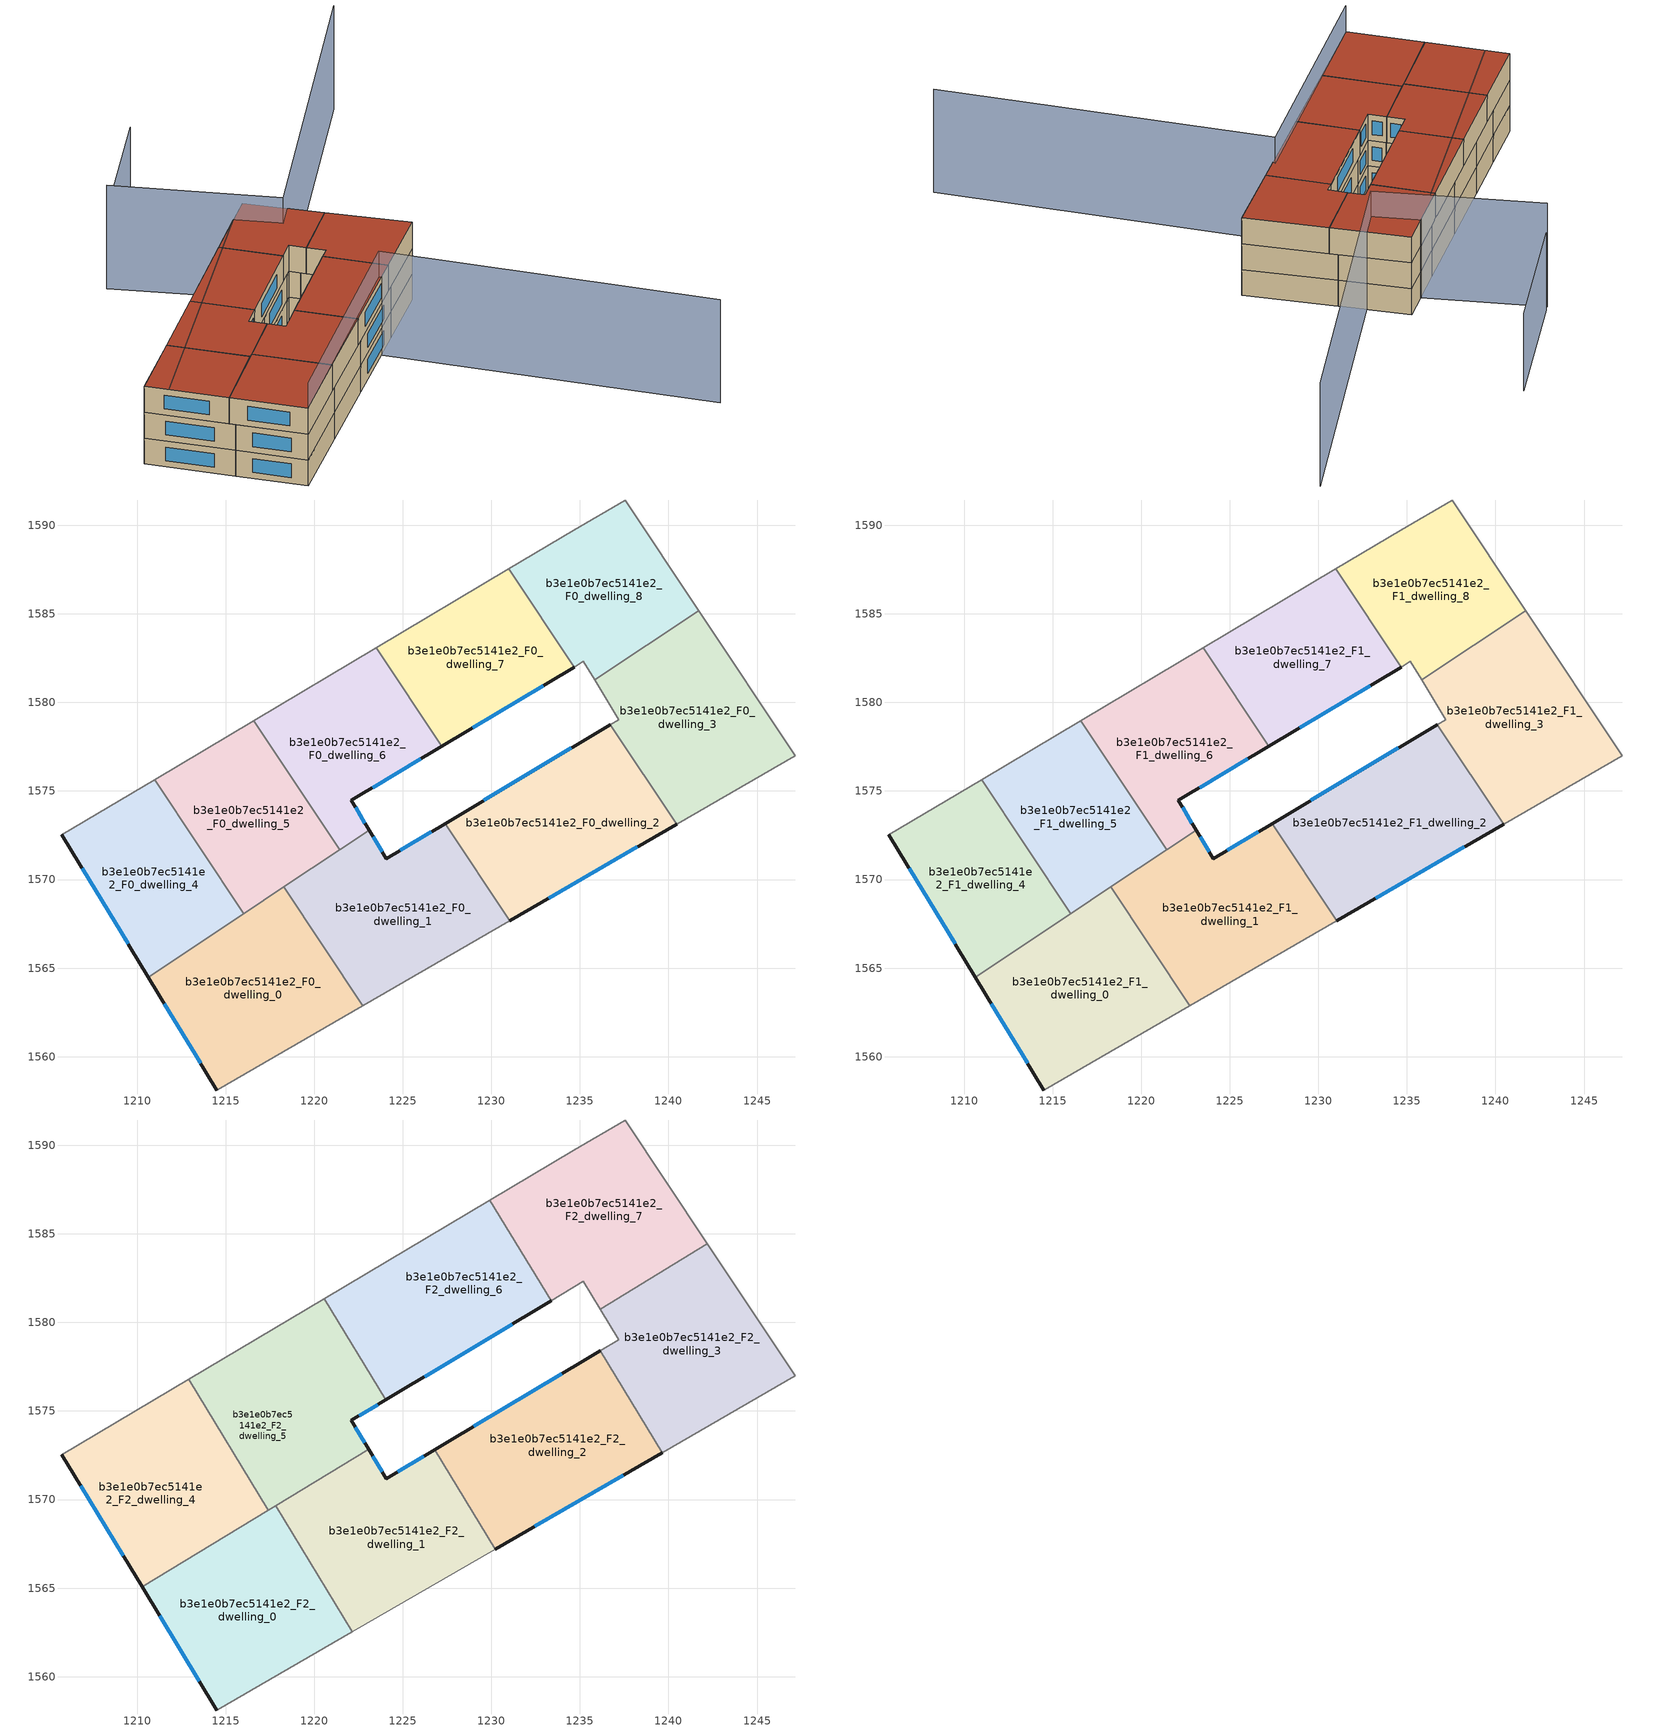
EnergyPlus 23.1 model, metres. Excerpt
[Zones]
b3e1e0b7ec5141e2_F0_dwelling_0
 floor ground (EU_floor_Construction): 1218.28,1569.58 1222.74,1562.88 1214.51,1558.12 1210.63,1564.5 z0
 wall outside (EU_wall_Construction): 1210.63,1564.5 1214.51,1558.12 z0:3
 wall to b3e1e0b7ec5141e2_F0_dwelling_1 (EU_wall_Construction): 1222.74,1562.88 1218.28,1569.58 z0:3
 wall adiabatic (EU_wall_Construction): 1214.51,1558.12 1222.74,1562.88 z0:3
 wall to b3e1e0b7ec5141e2_F0_dwelling_4 (EU_wall_Construction): 1216.02,1568.08 1210.63,1564.5 z0:3
 wall to b3e1e0b7ec5141e2_F0_dwelling_5 (EU_wall_Construction): 1218.27,1569.58 1216.02,1568.08 z0:3
 window (EU_Window_Construction): 1211.54,1563 1213.6,1559.62 z0.7:2.3
b3e1e0b7ec5141e2_F0_dwelling_1
 floor ground (EU_floor_Construction): 1227.39,1573.16 1231.04,1567.68 1222.74,1562.88 1218.28,1569.58 1223.1,1572.8 1224.08,1571.18 z0
 wall outside (EU_wall_Construction): 1227.39,1573.16 1224.08,1571.18 1223.1,1572.8 z0:3
 wall adiabatic (EU_wall_Construction): 1222.74,1562.88 1231.04,1567.68 z0:3
 wall to b3e1e0b7ec5141e2_F0_dwelling_2 (EU_wall_Construction): 1231.04,1567.68 1227.39,1573.16 z0:3
 wall to b3e1e0b7ec5141e2_F0_dwelling_5 (EU_wall_Construction): 1221.43,1571.68 1218.28,1569.58 z0:3
 wall to b3e1e0b7ec5141e2_F0_dwelling_6 (EU_wall_Construction): 1223.1,1572.8 1221.43,1571.69 z0:3
 window (EU_Window_Construction): 1223.85,1571.56 1223.33,1572.42 / 1226.61,1572.7 1224.86,1571.65 z0.7:2.3
b3e1e0b7ec5141e2_F0_dwelling_2
 floor ground (EU_floor_Construction): 1236.71,1578.74 1240.46,1573.12 1231.04,1567.68 1227.39,1573.16 z0
 wall outside (EU_wall_Construction): 1236.71,1578.74 1227.39,1573.16 / 1231.04,1567.68 1240.46,1573.12 z0:3
 wall to b3e1e0b7ec5141e2_F0_dwelling_3 (EU_wall_Construction): 1240.46,1573.12 1236.71,1578.74 z0:3
 window (EU_Window_Construction): 1234.52,1577.43 1229.58,1574.47 / 1233.25,1568.95 1238.24,1571.84 z0.7:2.3
b3e1e0b7ec5141e2_F0_dwelling_3
 floor ground (EU_floor_Construction): 1241.7,1585.18 1247.15,1576.99 1240.46,1573.12 1236.71,1578.74 1237.18,1579.03 1235.83,1581.27 z0
 wall adiabatic (EU_wall_Construction): 1240.46,1573.12 1247.15,1576.99 1241.7,1585.18 / 1235.83,1581.27 1237.18,1579.03 1236.71,1578.74 z0:3
 wall to b3e1e0b7ec5141e2_F0_dwelling_8 (EU_wall_Construction): 1241.7,1585.18 1235.83,1581.27 z0:3
b3e1e0b7ec5141e2_F0_dwelling_4
 floor ground (EU_floor_Construction): 1210.99,1575.64 1216.02,1568.08 1210.63,1564.5 1205.76,1572.53 z0
 wall outside (EU_wall_Construction): 1205.76,1572.53 1210.63,1564.5 z0:3
 wall adiabatic (EU_wall_Construction): 1210.99,1575.64 1205.76,1572.53 z0:3
 wall to b3e1e0b7ec5141e2_F0_dwelling_5 (EU_wall_Construction): 1216.02,1568.08 1210.99,1575.64 z0:3
 window (EU_Window_Construction): 1206.9,1570.64 1209.49,1566.38 z0.7:2.3
b3e1e0b7ec5141e2_F0_dwelling_5
 floor ground (EU_floor_Construction): 1216.58,1578.97 1221.43,1571.68 1216.02,1568.08 1210.99,1575.64 z0
 wall adiabatic (EU_wall_Construction): 1216.58,1578.97 1210.99,1575.64 z0:3
 wall to b3e1e0b7ec5141e2_F0_dwelling_6 (EU_wall_Construction): 1221.43,1571.68 1216.58,1578.97 z0:3
b3e1e0b7ec5141e2_F0_dwelling_6
 floor ground (EU_floor_Construction): 1223.51,1583.09 1227.21,1577.53 1222.1,1574.47 1223.1,1572.8 1221.43,1571.68 1216.58,1578.97 z0
 wall outside (EU_wall_Construction): 1223.1,1572.8 1222.1,1574.47 1227.21,1577.53 z0:3
 wall adiabatic (EU_wall_Construction): 1223.51,1583.09 1216.58,1578.97 z0:3
 wall to b3e1e0b7ec5141e2_F0_dwelling_7 (EU_wall_Construction): 1227.21,1577.53 1223.51,1583.09 z0:3
 window (EU_Window_Construction): 1222.87,1573.19 1222.33,1574.07 / 1223.3,1575.18 1226.01,1576.81 z0.7:2.3
b3e1e0b7ec5141e2_F0_dwelling_7
 floor ground (EU_floor_Construction): 1230.99,1587.54 1234.67,1582 1227.21,1577.53 1223.51,1583.09 z0
 wall outside (EU_wall_Construction): 1227.21,1577.53 1234.67,1582 z0:3
 wall adiabatic (EU_wall_Construction): 1230.99,1587.54 1223.51,1583.09 z0:3
 wall to b3e1e0b7ec5141e2_F0_dwelling_8 (EU_wall_Construction): 1234.67,1582 1230.99,1587.54 z0:3
 window (EU_Window_Construction): 1228.96,1578.58 1232.92,1580.95 z0.7:2.3
b3e1e0b7ec5141e2_F0_dwelling_8
 floor ground (EU_floor_Construction): 1237.55,1591.43 1241.7,1585.18 1235.83,1581.27 1235.2,1582.31 1234.67,1582 1230.99,1587.54 1234.64,1589.71 z0
 wall adiabatic (EU_wall_Construction): 1234.67,1582 1235.2,1582.31 1235.83,1581.27 / 1241.7,1585.18 1237.55,1591.43 1234.64,1589.71 1230.99,1587.54 z0:3
b3e1e0b7ec5141e2_F1_dwelling_0
 floor to b3e1e0b7ec5141e2_F0_dwelling_0 (EU_floor_Construction): 1218.28,1569.58 1222.74,1562.88 1214.51,1558.12 1210.63,1564.5 z3
 wall outside (EU_wall_Construction): 1210.63,1564.5 1214.51,1558.12 z3:6
 wall to b3e1e0b7ec5141e2_F1_dwelling_1 (EU_wall_Construction): 1222.74,1562.88 1218.28,1569.58 z3:6
 wall adiabatic (EU_wall_Construction): 1214.51,1558.12 1222.74,1562.88 z3:6
 wall to b3e1e0b7ec5141e2_F1_dwelling_4 (EU_wall_Construction): 1216.02,1568.08 1210.63,1564.5 z3:6
 wall to b3e1e0b7ec5141e2_F1_dwelling_5 (EU_wall_Construction): 1218.27,1569.58 1216.02,1568.08 z3:6
 window (EU_Window_Construction): 1211.54,1563 1213.6,1559.62 z3.7:5.3
b3e1e0b7ec5141e2_F1_dwelling_1
 floor to b3e1e0b7ec5141e2_F0_dwelling_1 (EU_floor_Construction): 1227.39,1573.16 1231.04,1567.68 1222.74,1562.88 1218.28,1569.58 1223.1,1572.8 1224.08,1571.18 z3
 wall outside (EU_wall_Construction): 1227.39,1573.16 1224.08,1571.18 1223.1,1572.8 z3:6
 wall adiabatic (EU_wall_Construction): 1222.74,1562.88 1231.04,1567.68 z3:6
 wall to b3e1e0b7ec5141e2_F1_dwelling_2 (EU_wall_Construction): 1231.04,1567.68 1227.39,1573.16 z3:6
 wall to b3e1e0b7ec5141e2_F1_dwelling_5 (EU_wall_Construction): 1221.43,1571.68 1218.28,1569.58 z3:6
 wall to b3e1e0b7ec5141e2_F1_dwelling_6 (EU_wall_Construction): 1223.1,1572.8 1221.43,1571.69 z3:6
 window (EU_Window_Construction): 1223.85,1571.56 1223.33,1572.42 / 1226.61,1572.7 1224.86,1571.65 z3.7:5.3
b3e1e0b7ec5141e2_F1_dwelling_2
 floor to b3e1e0b7ec5141e2_F0_dwelling_2 (EU_floor_Construction): 1236.71,1578.74 1240.46,1573.12 1231.04,1567.68 1227.39,1573.16 z3
 wall outside (EU_wall_Construction): 1236.71,1578.74 1227.39,1573.16 / 1231.04,1567.68 1240.46,1573.12 z3:6
 wall to b3e1e0b7ec5141e2_F1_dwelling_3 (EU_wall_Construction): 1240.46,1573.12 1236.71,1578.74 z3:6
 window (EU_Window_Construction): 1234.52,1577.43 1229.58,1574.47 / 1233.25,1568.95 1238.24,1571.84 z3.7:5.3
b3e1e0b7ec5141e2_F1_dwelling_3
 floor to b3e1e0b7ec5141e2_F0_dwelling_3 (EU_floor_Construction): 1241.7,1585.18 1247.15,1576.99 1240.46,1573.12 1236.71,1578.74 1237.18,1579.03 1235.83,1581.27 z3
 wall adiabatic (EU_wall_Construction): 1240.46,1573.12 1247.15,1576.99 1241.7,1585.18 / 1235.83,1581.27 1237.18,1579.03 1236.71,1578.74 z3:6
 wall to b3e1e0b7ec5141e2_F1_dwelling_8 (EU_wall_Construction): 1241.7,1585.18 1235.83,1581.27 z3:6
b3e1e0b7ec5141e2_F1_dwelling_4
 floor to b3e1e0b7ec5141e2_F0_dwelling_4 (EU_floor_Construction): 1210.99,1575.64 1216.02,1568.08 1210.63,1564.5 1205.76,1572.53 z3
 wall outside (EU_wall_Construction): 1205.76,1572.53 1210.63,1564.5 z3:6
 wall adiabatic (EU_wall_Construction): 1210.99,1575.64 1205.76,1572.53 z3:6
 wall to b3e1e0b7ec5141e2_F1_dwelling_5 (EU_wall_Construction): 1216.02,1568.08 1210.99,1575.64 z3:6
 window (EU_Window_Construction): 1206.9,1570.64 1209.49,1566.38 z3.7:5.3
b3e1e0b7ec5141e2_F1_dwelling_5
 floor to b3e1e0b7ec5141e2_F0_dwelling_5 (EU_floor_Construction): 1216.58,1578.97 1221.43,1571.68 1216.02,1568.08 1210.99,1575.64 z3
 wall adiabatic (EU_wall_Construction): 1216.58,1578.97 1210.99,1575.64 z3:6
 wall to b3e1e0b7ec5141e2_F1_dwelling_6 (EU_wall_Construction): 1221.43,1571.68 1216.58,1578.97 z3:6
b3e1e0b7ec5141e2_F1_dwelling_6
 floor to b3e1e0b7ec5141e2_F0_dwelling_6 (EU_floor_Construction): 1223.51,1583.09 1227.21,1577.53 1222.1,1574.47 1223.1,1572.8 1221.43,1571.68 1216.58,1578.97 z3
 wall outside (EU_wall_Construction): 1223.1,1572.8 1222.1,1574.47 1227.21,1577.53 z3:6
 wall adiabatic (EU_wall_Construction): 1223.51,1583.09 1216.58,1578.97 z3:6
 wall to b3e1e0b7ec5141e2_F1_dwelling_7 (EU_wall_Construction): 1227.21,1577.53 1223.51,1583.09 z3:6
 window (EU_Window_Construction): 1222.87,1573.19 1222.33,1574.07 / 1223.3,1575.18 1226.01,1576.81 z3.7:5.3
b3e1e0b7ec5141e2_F1_dwelling_7
 floor to b3e1e0b7ec5141e2_F0_dwelling_7 (EU_floor_Construction): 1230.99,1587.54 1234.67,1582 1227.21,1577.53 1223.51,1583.09 z3
 wall outside (EU_wall_Construction): 1227.21,1577.53 1234.67,1582 z3:6
 wall adiabatic (EU_wall_Construction): 1230.99,1587.54 1223.51,1583.09 z3:6
 wall to b3e1e0b7ec5141e2_F1_dwelling_8 (EU_wall_Construction): 1234.67,1582 1230.99,1587.54 z3:6
 window (EU_Window_Construction): 1228.96,1578.58 1232.92,1580.95 z3.7:5.3
b3e1e0b7ec5141e2_F1_dwelling_8
 floor to b3e1e0b7ec5141e2_F0_dwelling_8 (EU_floor_Construction): 1237.55,1591.43 1241.7,1585.18 1235.83,1581.27 1235.2,1582.31 1234.67,1582 1230.99,1587.54 1234.64,1589.71 z3
 wall adiabatic (EU_wall_Construction): 1234.67,1582 1235.2,1582.31 1235.83,1581.27 / 1241.7,1585.18 1237.55,1591.43 1234.64,1589.71 1230.99,1587.54 z3:6
b3e1e0b7ec5141e2_F2_dwelling_0
 floor to b3e1e0b7ec5141e2_F1_dwelling_0 (EU_floor_Construction): 1217.97,1569.38 1222.13,1562.53 1214.51,1558.12 1210.63,1564.5 z6
 floor to b3e1e0b7ec5141e2_F1_dwelling_4 (EU_floor_Construction): 1215.8,1568.41 1216.02,1568.08 1210.63,1564.5 1210.29,1565.07 z6
 floor to b3e1e0b7ec5141e2_F1_dwelling_5 (EU_floor_Construction): 1217.82,1569.64 1217.97,1569.38 1216.02,1568.08 1215.8,1568.41 z6
 wall outside (EU_wall_Construction): 1210.29,1565.07 1214.51,1558.12 z6:9
 wall to b3e1e0b7ec5141e2_F2_dwelling_1 (EU_wall_Construction): 1222.13,1562.53 1217.82,1569.64 z6:9
 wall adiabatic (EU_wall_Construction): 1214.51,1558.12 1222.13,1562.53 z6:9
 wall to b3e1e0b7ec5141e2_F2_dwelling_4 (EU_wall_Construction): 1217.41,1569.39 1210.29,1565.07 z6:9
 wall to b3e1e0b7ec5141e2_F2_dwelling_5 (EU_wall_Construction): 1217.82,1569.64 1217.41,1569.39 z6:9
 window (EU_Window_Construction): 1211.28,1563.44 1213.52,1559.75 z6.7:8.3
 roof outside (EU_roof_Construction): 1222.13,1562.53 1217.82,1569.64 1210.29,1565.07 1214.51,1558.12 z9
b3e1e0b7ec5141e2_F2_dwelling_1
 floor to b3e1e0b7ec5141e2_F1_dwelling_1 (EU_floor_Construction): 1226.82,1572.82 1230.22,1567.2 1222.74,1562.88 1218.28,1569.58 1223.1,1572.8 1224.08,1571.18 z6
 floor to b3e1e0b7ec5141e2_F1_dwelling_0 (EU_floor_Construction): 1218.28,1569.58 1222.74,1562.88 1222.13,1562.53 1217.97,1569.38 z6
 floor to b3e1e0b7ec5141e2_F1_dwelling_5 (EU_floor_Construction): 1221.36,1571.79 1221.43,1571.68 1217.97,1569.38 1217.82,1569.64 z6
 floor to b3e1e0b7ec5141e2_F1_dwelling_6 (EU_floor_Construction): 1223.08,1572.83 1223.1,1572.8 1221.43,1571.68 1221.36,1571.79 z6
 wall outside (EU_wall_Construction): 1226.82,1572.82 1224.08,1571.18 1223.08,1572.83 z6:9
 wall to b3e1e0b7ec5141e2_F2_dwelling_2 (EU_wall_Construction): 1230.22,1567.2 1226.82,1572.82 z6:9
 wall adiabatic (EU_wall_Construction): 1222.13,1562.53 1230.22,1567.2 z6:9
 wall to b3e1e0b7ec5141e2_F2_dwelling_5 (EU_wall_Construction): 1223.08,1572.83 1217.82,1569.64 z6:9
 window (EU_Window_Construction): 1223.85,1571.57 1223.32,1572.44 / 1226.17,1572.43 1224.72,1571.57 z6.7:8.3
 roof outside (EU_roof_Construction): 1230.22,1567.2 1226.82,1572.82 1224.08,1571.18 1223.08,1572.83 1217.82,1569.64 1222.13,1562.53 z9
b3e1e0b7ec5141e2_F2_dwelling_2
 floor to b3e1e0b7ec5141e2_F1_dwelling_2 (EU_floor_Construction): 1236.16,1578.41 1239.65,1572.66 1231.04,1567.68 1227.39,1573.16 z6
 floor to b3e1e0b7ec5141e2_F1_dwelling_1 (EU_floor_Construction): 1227.39,1573.16 1231.04,1567.68 1230.22,1567.2 1226.82,1572.82 z6
 wall outside (EU_wall_Construction): 1236.16,1578.41 1226.82,1572.82 / 1230.22,1567.2 1239.65,1572.66 z6:9
 wall to b3e1e0b7ec5141e2_F2_dwelling_3 (EU_wall_Construction): 1239.65,1572.66 1236.16,1578.41 z6:9
 window (EU_Window_Construction): 1233.97,1577.1 1229.01,1574.13 / 1232.44,1568.48 1237.44,1571.38 z6.7:8.3
 roof outside (EU_roof_Construction): 1239.65,1572.66 1236.16,1578.41 1226.82,1572.82 1230.22,1567.2 z9
b3e1e0b7ec5141e2_F2_dwelling_3
 floor to b3e1e0b7ec5141e2_F1_dwelling_3 (EU_floor_Construction): 1242.2,1584.43 1247.15,1576.99 1240.46,1573.12 1236.71,1578.74 1237.18,1579.03 1236.14,1580.76 z6
 floor to b3e1e0b7ec5141e2_F1_dwelling_2 (EU_floor_Construction): 1236.71,1578.74 1240.46,1573.12 1239.65,1572.66 1236.16,1578.41 z6
 wall adiabatic (EU_wall_Construction): 1239.65,1572.66 1247.15,1576.99 1242.2,1584.43 / 1236.14,1580.76 1237.18,1579.03 1236.16,1578.41 z6:9
 wall to b3e1e0b7ec5141e2_F2_dwelling_7 (EU_wall_Construction): 1242.2,1584.43 1236.14,1580.76 z6:9
 roof outside (EU_roof_Construction): 1247.15,1576.99 1242.2,1584.43 1236.14,1580.76 1237.18,1579.03 1236.16,1578.41 1239.65,1572.66 z9
b3e1e0b7ec5141e2_F2_dwelling_4
 floor to b3e1e0b7ec5141e2_F1_dwelling_4 (EU_floor_Construction): 1210.99,1575.64 1215.8,1568.41 1210.29,1565.07 1205.76,1572.53 z6
 floor to b3e1e0b7ec5141e2_F1_dwelling_5 (EU_floor_Construction): 1212.92,1576.79 1217.41,1569.39 1215.8,1568.41 1210.99,1575.64 z6
 wall outside (EU_wall_Construction): 1205.76,1572.53 1210.29,1565.07 z6:9
 wall adiabatic (EU_wall_Construction): 1212.92,1576.79 1205.76,1572.53 z6:9
 wall to b3e1e0b7ec5141e2_F2_dwelling_5 (EU_wall_Construction): 1217.41,1569.39 1212.92,1576.79 z6:9
 window (EU_Window_Construction): 1206.82,1570.78 1209.22,1566.82 z6.7:8.3
 roof outside (EU_roof_Construction): 1217.41,1569.39 1212.92,1576.79 1205.76,1572.53 1210.29,1565.07 z9
b3e1e0b7ec5141e2_F2_dwelling_5
 floor to b3e1e0b7ec5141e2_F1_dwelling_5 (EU_floor_Construction): 1216.58,1578.97 1221.36,1571.79 1217.41,1569.39 1212.92,1576.79 z6
 floor to b3e1e0b7ec5141e2_F1_dwelling_6 (EU_floor_Construction): 1220.58,1581.34 1224.05,1575.63 1222.1,1574.47 1223.08,1572.83 1221.36,1571.79 1216.58,1578.97 z6
 wall outside (EU_wall_Construction): 1223.08,1572.83 1222.1,1574.47 1224.05,1575.63 z6:9
 wall adiabatic (EU_wall_Construction): 1220.58,1581.34 1212.92,1576.79 z6:9
 wall to b3e1e0b7ec5141e2_F2_dwelling_6 (EU_wall_Construction): 1224.05,1575.63 1220.58,1581.34 z6:9
 window (EU_Window_Construction): 1222.85,1573.22 1222.33,1574.08 / 1222.55,1574.74 1223.59,1575.36 z6.7:8.3
 roof outside (EU_roof_Construction): 1223.08,1572.83 1222.1,1574.47 1224.05,1575.63 1220.58,1581.34 1212.92,1576.79 1217.41,1569.39 z9
b3e1e0b7ec5141e2_F2_dwelling_6
 floor to b3e1e0b7ec5141e2_F1_dwelling_6 (EU_floor_Construction): 1223.51,1583.09 1227.21,1577.53 1224.05,1575.63 1220.58,1581.34 z6
 floor to b3e1e0b7ec5141e2_F1_dwelling_7 (EU_floor_Construction): 1229.92,1586.9 1233.37,1581.22 1227.21,1577.53 1223.51,1583.09 z6
 wall outside (EU_wall_Construction): 1224.05,1575.63 1233.37,1581.22 z6:9
 wall adiabatic (EU_wall_Construction): 1229.92,1586.9 1220.58,1581.34 z6:9
 wall to b3e1e0b7ec5141e2_F2_dwelling_7 (EU_wall_Construction): 1233.37,1581.22 1229.92,1586.9 z6:9
 window (EU_Window_Construction): 1226.24,1576.94 1231.18,1579.9 z6.7:8.3
 roof outside (EU_roof_Construction): 1233.37,1581.22 1229.92,1586.9 1220.58,1581.34 1224.05,1575.63 z9
b3e1e0b7ec5141e2_F2_dwelling_7
 floor to b3e1e0b7ec5141e2_F1_dwelling_7 (EU_floor_Construction): 1230.99,1587.54 1234.67,1582 1233.37,1581.22 1229.92,1586.9 z6
 floor to b3e1e0b7ec5141e2_F1_dwelling_8 (EU_floor_Construction): 1237.55,1591.43 1241.7,1585.18 1235.83,1581.27 1235.2,1582.31 1234.67,1582 1230.99,1587.54 1234.64,1589.71 z6
 floor to b3e1e0b7ec5141e2_F1_dwelling_3 (EU_floor_Construction): 1241.7,1585.18 1242.2,1584.43 1236.14,1580.76 1235.83,1581.27 z6
 wall adiabatic (EU_wall_Construction): 1233.37,1581.22 1235.2,1582.31 1236.14,1580.76 / 1242.2,1584.43 1237.55,1591.43 1234.64,1589.71 1229.92,1586.9 z6:9
 roof outside (EU_roof_Construction): 1242.2,1584.43 1237.55,1591.43 1234.64,1589.71 1229.92,1586.9 1233.37,1581.22 1235.2,1582.31 1236.14,1580.76 z9
shading: 1214.51,1558.12 1237.3,1571.62 / 1237.3,1571.62 1255.31,1541.22 / 1267.29,1609.12 1237.74,1585.78 / 1237.74,1585.78 1226.75,1599.69 z0:12; 1234.64,1589.71 1207.19,1570.48 / 1239.81,1609.87 1227.33,1600.15 z0:9
[Building]
EU S2 Campaign: North Axis=0; Terrain=City; Solar Distribution=FullExterior
[Site:Location]
Budapest.Ferenc.Liszt.Intl.AP: Latitude=47.437; Longitude=19.256; Time Zone=1; Elevation=185
[SizingPeriod:WeatherFileDays]
AnnualSizingPeriod: Begin Month=1; Begin Day of Month=1; End Month=12; End Day of Month=31; Day of Week for Start Day=Monday; Use Weather File Daylight Saving Period=No; Use Weather File Rain and Snow Indicators=No
[MATERIAL]
EU_InternalMass_Material: Roughness=MediumRough; Thickness=0.1; Conductivity=1; Density=1800; Specific Heat=900; Thermal Absorptance=0.9; Solar Absorptance=0.7; Visible Absorptance=0.7
[MATERIAL:NOMASS] Roughness=MediumRough; Thermal Absorptance=0.9; Solar Absorptance=0.7; Visible Absorptance=0.7
Name | Thermal Resistance
EU_wall_NoMass | 0.832559
EU_roof_NoMass | 1.39638
EU_floor_NoMass | 0.872794
[WINDOWMATERIAL:SIMPLEGLAZINGSYSTEM]
EU_Window_SimpleGlazing: UFactor=2.79869; Solar Heat Gain Coefficient=0.75; Visible Transmittance=0.75
[CONSTRUCTION]
EU_wall_Construction: EU_wall_NoMass
EU_roof_Construction: EU_roof_NoMass
EU_floor_Construction: EU_floor_NoMass
EU_Window_Construction: EU_Window_SimpleGlazing
EU_InternalMass_Construction: EU_InternalMass_Material
[ZONE] Type=1; Multiplier=1; Ceiling Height=autocalculate; Floor Area=autocalculate; Part of Total Floor Area=Yes
Name | Volume
b3e1e0b7ec5141e2_F0_dwelling_0; b3e1e0b7ec5141e2_F1_dwelling_0 | 217.31
b3e1e0b7ec5141e2_F2_dwelling_0 | 217.297
b3e1e0b7ec5141e2_F0_dwelling_1; b3e1e0b7ec5141e2_F1_dwelling_1 | 217.285
b3e1e0b7ec5141e2_F2_dwelling_1 | 217.316
b3e1e0b7ec5141e2_F0_dwelling_2; b3e1e0b7ec5141e2_F1_dwelling_2 | 217.288
b3e1e0b7ec5141e2_F2_dwelling_2 | 217.306
b3e1e0b7ec5141e2_F0_dwelling_3; b3e1e0b7ec5141e2_F1_dwelling_3 | 217.295
b3e1e0b7ec5141e2_F2_dwelling_3 | 217.315
b3e1e0b7ec5141e2_F0_dwelling_4; b3e1e0b7ec5141e2_F1_dwelling_4 | 173.837
b3e1e0b7ec5141e2_F2_dwelling_4 | 217.321
b3e1e0b7ec5141e2_F0_dwelling_5; b3e1e0b7ec5141e2_F1_dwelling_5 | 173.842
b3e1e0b7ec5141e2_F2_dwelling_5 | 217.314
b3e1e0b7ec5141e2_F0_dwelling_6; b3e1e0b7ec5141e2_F1_dwelling_6 | 173.833
b3e1e0b7ec5141e2_F2_dwelling_6 | 217.313
b3e1e0b7ec5141e2_F0_dwelling_7; b3e1e0b7ec5141e2_F1_dwelling_7 | 173.845
b3e1e0b7ec5141e2_F2_dwelling_7 | 217.293
b3e1e0b7ec5141e2_F0_dwelling_8; b3e1e0b7ec5141e2_F1_dwelling_8 | 173.836
[INTERNALMASS] Construction=EU_InternalMass_Construction
Name | Zone or ZoneList | Surface Area
b3e1e0b7ec5141e2_F0_dwelling_0_EU_InternalMass | b3e1e0b7ec5141e2_F0_dwelling_0 | 72.4363
b3e1e0b7ec5141e2_F0_dwelling_1_EU_InternalMass | b3e1e0b7ec5141e2_F0_dwelling_1 | 72.4312
b3e1e0b7ec5141e2_F0_dwelling_2_EU_InternalMass | b3e1e0b7ec5141e2_F0_dwelling_2 | 72.4291
b3e1e0b7ec5141e2_F0_dwelling_3_EU_InternalMass | b3e1e0b7ec5141e2_F0_dwelling_3 | 72.4316
b3e1e0b7ec5141e2_F0_dwelling_4_EU_InternalMass | b3e1e0b7ec5141e2_F0_dwelling_4 | 57.9457
b3e1e0b7ec5141e2_F0_dwelling_5_EU_InternalMass | b3e1e0b7ec5141e2_F0_dwelling_5 | 57.9476
b3e1e0b7ec5141e2_F0_dwelling_6_EU_InternalMass | b3e1e0b7ec5141e2_F0_dwelling_6 | 57.9441
b3e1e0b7ec5141e2_F0_dwelling_7_EU_InternalMass | b3e1e0b7ec5141e2_F0_dwelling_7 | 57.9485
b3e1e0b7ec5141e2_F0_dwelling_8_EU_InternalMass | b3e1e0b7ec5141e2_F0_dwelling_8 | 57.9455
b3e1e0b7ec5141e2_F1_dwelling_0_EU_InternalMass | b3e1e0b7ec5141e2_F1_dwelling_0 | 72.4363
b3e1e0b7ec5141e2_F1_dwelling_1_EU_InternalMass | b3e1e0b7ec5141e2_F1_dwelling_1 | 72.4312
b3e1e0b7ec5141e2_F1_dwelling_2_EU_InternalMass | b3e1e0b7ec5141e2_F1_dwelling_2 | 72.4291
b3e1e0b7ec5141e2_F1_dwelling_3_EU_InternalMass | b3e1e0b7ec5141e2_F1_dwelling_3 | 72.4316
b3e1e0b7ec5141e2_F1_dwelling_4_EU_InternalMass | b3e1e0b7ec5141e2_F1_dwelling_4 | 57.9457
b3e1e0b7ec5141e2_F1_dwelling_5_EU_InternalMass | b3e1e0b7ec5141e2_F1_dwelling_5 | 57.9476
b3e1e0b7ec5141e2_F1_dwelling_6_EU_InternalMass | b3e1e0b7ec5141e2_F1_dwelling_6 | 57.9441
b3e1e0b7ec5141e2_F1_dwelling_7_EU_InternalMass | b3e1e0b7ec5141e2_F1_dwelling_7 | 57.9485
b3e1e0b7ec5141e2_F1_dwelling_8_EU_InternalMass | b3e1e0b7ec5141e2_F1_dwelling_8 | 57.9455
b3e1e0b7ec5141e2_F2_dwelling_0_EU_InternalMass | b3e1e0b7ec5141e2_F2_dwelling_0 | 72.432
b3e1e0b7ec5141e2_F2_dwelling_1_EU_InternalMass | b3e1e0b7ec5141e2_F2_dwelling_1 | 72.4388
b3e1e0b7ec5141e2_F2_dwelling_2_EU_InternalMass | b3e1e0b7ec5141e2_F2_dwelling_2 | 72.4352
b3e1e0b7ec5141e2_F2_dwelling_3_EU_InternalMass | b3e1e0b7ec5141e2_F2_dwelling_3 | 72.4385
b3e1e0b7ec5141e2_F2_dwelling_4_EU_InternalMass | b3e1e0b7ec5141e2_F2_dwelling_4 | 72.4401
b3e1e0b7ec5141e2_F2_dwelling_5_EU_InternalMass | b3e1e0b7ec5141e2_F2_dwelling_5 | 72.438
b3e1e0b7ec5141e2_F2_dwelling_6_EU_InternalMass | b3e1e0b7ec5141e2_F2_dwelling_6 | 72.4377
b3e1e0b7ec5141e2_F2_dwelling_7_EU_InternalMass | b3e1e0b7ec5141e2_F2_dwelling_7 | 72.4308
[OTHEREQUIPMENT] Fuel Type=Electricity; Design Level Calculation Method=Watts/Area; Power per Zone Floor Area=1; Fraction Latent=0; Fraction Radiant=0; Fraction Lost=0; Carbon Dioxide Generation Rate=0; EndUse Subcategory=EU_Step8_InternalGains
Name | Zone or ZoneList or Space or SpaceList | Schedule
EU_Step8_InternalGain_b3e1e0b7ec5141e2_F0_dwelling_0_f000 | b3e1e0b7ec5141e2_F0_dwelling_0 | EU_Step8_GainSchedule_b3e1e0b7ec5141e2_F0_dwelling_0_f000
EU_Step8_InternalGain_b3e1e0b7ec5141e2_F0_dwelling_1_f000 | b3e1e0b7ec5141e2_F0_dwelling_1 | EU_Step8_GainSchedule_b3e1e0b7ec5141e2_F0_dwelling_1_f000
EU_Step8_InternalGain_b3e1e0b7ec5141e2_F0_dwelling_2_f000 | b3e1e0b7ec5141e2_F0_dwelling_2 | EU_Step8_GainSchedule_b3e1e0b7ec5141e2_F0_dwelling_2_f000
EU_Step8_InternalGain_b3e1e0b7ec5141e2_F0_dwelling_3_f000 | b3e1e0b7ec5141e2_F0_dwelling_3 | EU_Step8_GainSchedule_b3e1e0b7ec5141e2_F0_dwelling_3_f000
EU_Step8_InternalGain_b3e1e0b7ec5141e2_F0_dwelling_4_f000 | b3e1e0b7ec5141e2_F0_dwelling_4 | EU_Step8_GainSchedule_b3e1e0b7ec5141e2_F0_dwelling_4_f000
EU_Step8_InternalGain_b3e1e0b7ec5141e2_F0_dwelling_5_f000 | b3e1e0b7ec5141e2_F0_dwelling_5 | EU_Step8_GainSchedule_b3e1e0b7ec5141e2_F0_dwelling_5_f000
EU_Step8_InternalGain_b3e1e0b7ec5141e2_F0_dwelling_6_f000 | b3e1e0b7ec5141e2_F0_dwelling_6 | EU_Step8_GainSchedule_b3e1e0b7ec5141e2_F0_dwelling_6_f000
EU_Step8_InternalGain_b3e1e0b7ec5141e2_F0_dwelling_7_f000 | b3e1e0b7ec5141e2_F0_dwelling_7 | EU_Step8_GainSchedule_b3e1e0b7ec5141e2_F0_dwelling_7_f000
EU_Step8_InternalGain_b3e1e0b7ec5141e2_F0_dwelling_8_f000 | b3e1e0b7ec5141e2_F0_dwelling_8 | EU_Step8_GainSchedule_b3e1e0b7ec5141e2_F0_dwelling_8_f000
EU_Step8_InternalGain_b3e1e0b7ec5141e2_F1_dwelling_0_f000 | b3e1e0b7ec5141e2_F1_dwelling_0 | EU_Step8_GainSchedule_b3e1e0b7ec5141e2_F1_dwelling_0_f000
EU_Step8_InternalGain_b3e1e0b7ec5141e2_F1_dwelling_1_f000 | b3e1e0b7ec5141e2_F1_dwelling_1 | EU_Step8_GainSchedule_b3e1e0b7ec5141e2_F1_dwelling_1_f000
EU_Step8_InternalGain_b3e1e0b7ec5141e2_F1_dwelling_2_f000 | b3e1e0b7ec5141e2_F1_dwelling_2 | EU_Step8_GainSchedule_b3e1e0b7ec5141e2_F1_dwelling_2_f000
EU_Step8_InternalGain_b3e1e0b7ec5141e2_F1_dwelling_3_f000 | b3e1e0b7ec5141e2_F1_dwelling_3 | EU_Step8_GainSchedule_b3e1e0b7ec5141e2_F1_dwelling_3_f000
EU_Step8_InternalGain_b3e1e0b7ec5141e2_F1_dwelling_4_f000 | b3e1e0b7ec5141e2_F1_dwelling_4 | EU_Step8_GainSchedule_b3e1e0b7ec5141e2_F1_dwelling_4_f000
EU_Step8_InternalGain_b3e1e0b7ec5141e2_F1_dwelling_5_f000 | b3e1e0b7ec5141e2_F1_dwelling_5 | EU_Step8_GainSchedule_b3e1e0b7ec5141e2_F1_dwelling_5_f000
EU_Step8_InternalGain_b3e1e0b7ec5141e2_F1_dwelling_6_f000 | b3e1e0b7ec5141e2_F1_dwelling_6 | EU_Step8_GainSchedule_b3e1e0b7ec5141e2_F1_dwelling_6_f000
EU_Step8_InternalGain_b3e1e0b7ec5141e2_F1_dwelling_7_f000 | b3e1e0b7ec5141e2_F1_dwelling_7 | EU_Step8_GainSchedule_b3e1e0b7ec5141e2_F1_dwelling_7_f000
EU_Step8_InternalGain_b3e1e0b7ec5141e2_F1_dwelling_8_f000 | b3e1e0b7ec5141e2_F1_dwelling_8 | EU_Step8_GainSchedule_b3e1e0b7ec5141e2_F1_dwelling_8_f000
EU_Step8_InternalGain_b3e1e0b7ec5141e2_F2_dwelling_0_f000 | b3e1e0b7ec5141e2_F2_dwelling_0 | EU_Step8_GainSchedule_b3e1e0b7ec5141e2_F2_dwelling_0_f000
EU_Step8_InternalGain_b3e1e0b7ec5141e2_F2_dwelling_1_f000 | b3e1e0b7ec5141e2_F2_dwelling_1 | EU_Step8_GainSchedule_b3e1e0b7ec5141e2_F2_dwelling_1_f000
EU_Step8_InternalGain_b3e1e0b7ec5141e2_F2_dwelling_2_f000 | b3e1e0b7ec5141e2_F2_dwelling_2 | EU_Step8_GainSchedule_b3e1e0b7ec5141e2_F2_dwelling_2_f000
EU_Step8_InternalGain_b3e1e0b7ec5141e2_F2_dwelling_3_f000 | b3e1e0b7ec5141e2_F2_dwelling_3 | EU_Step8_GainSchedule_b3e1e0b7ec5141e2_F2_dwelling_3_f000
EU_Step8_InternalGain_b3e1e0b7ec5141e2_F2_dwelling_4_f000 | b3e1e0b7ec5141e2_F2_dwelling_4 | EU_Step8_GainSchedule_b3e1e0b7ec5141e2_F2_dwelling_4_f000
EU_Step8_InternalGain_b3e1e0b7ec5141e2_F2_dwelling_5_f000 | b3e1e0b7ec5141e2_F2_dwelling_5 | EU_Step8_GainSchedule_b3e1e0b7ec5141e2_F2_dwelling_5_f000
EU_Step8_InternalGain_b3e1e0b7ec5141e2_F2_dwelling_6_f000 | b3e1e0b7ec5141e2_F2_dwelling_6 | EU_Step8_GainSchedule_b3e1e0b7ec5141e2_F2_dwelling_6_f000
EU_Step8_InternalGain_b3e1e0b7ec5141e2_F2_dwelling_7_f000 | b3e1e0b7ec5141e2_F2_dwelling_7 | EU_Step8_GainSchedule_b3e1e0b7ec5141e2_F2_dwelling_7_f000
[ZONEVENTILATION:DESIGNFLOWRATE] Schedule=EU_AlwaysOn; Design Flow Rate Calculation Method=AirChanges/Hour; Air Changes per Hour=0.475469; Ventilation Type=Natural; Fan Pressure Rise=0; Fan Total Efficiency=1; Constant Term Coefficient=1; Temperature Term Coefficient=0; Velocity Term Coefficient=0; Velocity Squared Term Coefficient=0; Minimum Indoor Temperature=-100; Maximum Indoor Temperature=100; Delta Temperature=-100; Minimum Outdoor Temperature=-100; Maximum Outdoor Temperature=100; Maximum Wind Speed=40
Name | Zone or ZoneList or Space or SpaceList
EU_ConstantAir_b3e1e0b7ec5141e2_F0_dwelling_0 | b3e1e0b7ec5141e2_F0_dwelling_0
EU_ConstantAir_b3e1e0b7ec5141e2_F0_dwelling_1 | b3e1e0b7ec5141e2_F0_dwelling_1
EU_ConstantAir_b3e1e0b7ec5141e2_F0_dwelling_2 | b3e1e0b7ec5141e2_F0_dwelling_2
EU_ConstantAir_b3e1e0b7ec5141e2_F0_dwelling_3 | b3e1e0b7ec5141e2_F0_dwelling_3
EU_ConstantAir_b3e1e0b7ec5141e2_F0_dwelling_4 | b3e1e0b7ec5141e2_F0_dwelling_4
EU_ConstantAir_b3e1e0b7ec5141e2_F0_dwelling_5 | b3e1e0b7ec5141e2_F0_dwelling_5
EU_ConstantAir_b3e1e0b7ec5141e2_F0_dwelling_6 | b3e1e0b7ec5141e2_F0_dwelling_6
EU_ConstantAir_b3e1e0b7ec5141e2_F0_dwelling_7 | b3e1e0b7ec5141e2_F0_dwelling_7
EU_ConstantAir_b3e1e0b7ec5141e2_F0_dwelling_8 | b3e1e0b7ec5141e2_F0_dwelling_8
EU_ConstantAir_b3e1e0b7ec5141e2_F1_dwelling_0 | b3e1e0b7ec5141e2_F1_dwelling_0
EU_ConstantAir_b3e1e0b7ec5141e2_F1_dwelling_1 | b3e1e0b7ec5141e2_F1_dwelling_1
EU_ConstantAir_b3e1e0b7ec5141e2_F1_dwelling_2 | b3e1e0b7ec5141e2_F1_dwelling_2
EU_ConstantAir_b3e1e0b7ec5141e2_F1_dwelling_3 | b3e1e0b7ec5141e2_F1_dwelling_3
EU_ConstantAir_b3e1e0b7ec5141e2_F1_dwelling_4 | b3e1e0b7ec5141e2_F1_dwelling_4
EU_ConstantAir_b3e1e0b7ec5141e2_F1_dwelling_5 | b3e1e0b7ec5141e2_F1_dwelling_5
EU_ConstantAir_b3e1e0b7ec5141e2_F1_dwelling_6 | b3e1e0b7ec5141e2_F1_dwelling_6
EU_ConstantAir_b3e1e0b7ec5141e2_F1_dwelling_7 | b3e1e0b7ec5141e2_F1_dwelling_7
EU_ConstantAir_b3e1e0b7ec5141e2_F1_dwelling_8 | b3e1e0b7ec5141e2_F1_dwelling_8
EU_ConstantAir_b3e1e0b7ec5141e2_F2_dwelling_0 | b3e1e0b7ec5141e2_F2_dwelling_0
EU_ConstantAir_b3e1e0b7ec5141e2_F2_dwelling_1 | b3e1e0b7ec5141e2_F2_dwelling_1
EU_ConstantAir_b3e1e0b7ec5141e2_F2_dwelling_2 | b3e1e0b7ec5141e2_F2_dwelling_2
EU_ConstantAir_b3e1e0b7ec5141e2_F2_dwelling_3 | b3e1e0b7ec5141e2_F2_dwelling_3
EU_ConstantAir_b3e1e0b7ec5141e2_F2_dwelling_4 | b3e1e0b7ec5141e2_F2_dwelling_4
EU_ConstantAir_b3e1e0b7ec5141e2_F2_dwelling_5 | b3e1e0b7ec5141e2_F2_dwelling_5
EU_ConstantAir_b3e1e0b7ec5141e2_F2_dwelling_6 | b3e1e0b7ec5141e2_F2_dwelling_6
EU_ConstantAir_b3e1e0b7ec5141e2_F2_dwelling_7 | b3e1e0b7ec5141e2_F2_dwelling_7
[HVACTEMPLATE:THERMOSTAT] Constant Heating Setpoint=20; Constant Cooling Setpoint=50
EU_HeatOnly_b3e1e0b7ec5141e2_F0_dwelling_0; EU_HeatOnly_b3e1e0b7ec5141e2_F0_dwelling_1; EU_HeatOnly_b3e1e0b7ec5141e2_F0_dwelling_2; EU_HeatOnly_b3e1e0b7ec5141e2_F0_dwelling_3; EU_HeatOnly_b3e1e0b7ec5141e2_F0_dwelling_4; EU_HeatOnly_b3e1e0b7ec5141e2_F0_dwelling_5; EU_HeatOnly_b3e1e0b7ec5141e2_F0_dwelling_6; EU_HeatOnly_b3e1e0b7ec5141e2_F0_dwelling_7; EU_HeatOnly_b3e1e0b7ec5141e2_F0_dwelling_8; EU_HeatOnly_b3e1e0b7ec5141e2_F1_dwelling_0; EU_HeatOnly_b3e1e0b7ec5141e2_F1_dwelling_1; EU_HeatOnly_b3e1e0b7ec5141e2_F1_dwelling_2; EU_HeatOnly_b3e1e0b7ec5141e2_F1_dwelling_3; EU_HeatOnly_b3e1e0b7ec5141e2_F1_dwelling_4; EU_HeatOnly_b3e1e0b7ec5141e2_F1_dwelling_5; EU_HeatOnly_b3e1e0b7ec5141e2_F1_dwelling_6; EU_HeatOnly_b3e1e0b7ec5141e2_F1_dwelling_7; EU_HeatOnly_b3e1e0b7ec5141e2_F1_dwelling_8; EU_HeatOnly_b3e1e0b7ec5141e2_F2_dwelling_0; EU_HeatOnly_b3e1e0b7ec5141e2_F2_dwelling_1; EU_HeatOnly_b3e1e0b7ec5141e2_F2_dwelling_2; EU_HeatOnly_b3e1e0b7ec5141e2_F2_dwelling_3; EU_HeatOnly_b3e1e0b7ec5141e2_F2_dwelling_4; EU_HeatOnly_b3e1e0b7ec5141e2_F2_dwelling_5; EU_HeatOnly_b3e1e0b7ec5141e2_F2_dwelling_6; EU_HeatOnly_b3e1e0b7ec5141e2_F2_dwelling_7
[HVACTEMPLATE:ZONE:IDEALLOADSAIRSYSTEM] System Availability Schedule=EU_AlwaysOn; Maximum Heating Supply Air Temperature=50; Minimum Cooling Supply Air Temperature=13; Maximum Heating Supply Air Humidity Ratio=0.0156; Minimum Cooling Supply Air Humidity Ratio=0.0077; Heating Limit=NoLimit; Cooling Limit=NoLimit; Heating Availability Schedule=EU_AlwaysOn; Cooling Availability Schedule=EU_CoolingOff; Dehumidification Control Type=ConstantSensibleHeatRatio; Cooling Sensible Heat Ratio=0.7; Dehumidification Setpoint=60; Humidification Control Type=None; Humidification Setpoint=30; Outdoor Air Method=None; Outdoor Air Flow Rate per Person=0.00944; Outdoor Air Flow Rate per Zone Floor Area=0; Outdoor Air Flow Rate per Zone=0; Demand Controlled Ventilation Type=None; Outdoor Air Economizer Type=NoEconomizer; Heat Recovery Type=None; Sensible Heat Recovery Effectiveness=0.7; Latent Heat Recovery Effectiveness=0.65
Name | Template Thermostat
b3e1e0b7ec5141e2_F0_dwelling_0 | EU_HeatOnly_b3e1e0b7ec5141e2_F0_dwelling_0
b3e1e0b7ec5141e2_F0_dwelling_1 | EU_HeatOnly_b3e1e0b7ec5141e2_F0_dwelling_1
b3e1e0b7ec5141e2_F0_dwelling_2 | EU_HeatOnly_b3e1e0b7ec5141e2_F0_dwelling_2
b3e1e0b7ec5141e2_F0_dwelling_3 | EU_HeatOnly_b3e1e0b7ec5141e2_F0_dwelling_3
b3e1e0b7ec5141e2_F0_dwelling_4 | EU_HeatOnly_b3e1e0b7ec5141e2_F0_dwelling_4
b3e1e0b7ec5141e2_F0_dwelling_5 | EU_HeatOnly_b3e1e0b7ec5141e2_F0_dwelling_5
b3e1e0b7ec5141e2_F0_dwelling_6 | EU_HeatOnly_b3e1e0b7ec5141e2_F0_dwelling_6
b3e1e0b7ec5141e2_F0_dwelling_7 | EU_HeatOnly_b3e1e0b7ec5141e2_F0_dwelling_7
b3e1e0b7ec5141e2_F0_dwelling_8 | EU_HeatOnly_b3e1e0b7ec5141e2_F0_dwelling_8
b3e1e0b7ec5141e2_F1_dwelling_0 | EU_HeatOnly_b3e1e0b7ec5141e2_F1_dwelling_0
b3e1e0b7ec5141e2_F1_dwelling_1 | EU_HeatOnly_b3e1e0b7ec5141e2_F1_dwelling_1
b3e1e0b7ec5141e2_F1_dwelling_2 | EU_HeatOnly_b3e1e0b7ec5141e2_F1_dwelling_2
b3e1e0b7ec5141e2_F1_dwelling_3 | EU_HeatOnly_b3e1e0b7ec5141e2_F1_dwelling_3
b3e1e0b7ec5141e2_F1_dwelling_4 | EU_HeatOnly_b3e1e0b7ec5141e2_F1_dwelling_4
b3e1e0b7ec5141e2_F1_dwelling_5 | EU_HeatOnly_b3e1e0b7ec5141e2_F1_dwelling_5
b3e1e0b7ec5141e2_F1_dwelling_6 | EU_HeatOnly_b3e1e0b7ec5141e2_F1_dwelling_6
b3e1e0b7ec5141e2_F1_dwelling_7 | EU_HeatOnly_b3e1e0b7ec5141e2_F1_dwelling_7
b3e1e0b7ec5141e2_F1_dwelling_8 | EU_HeatOnly_b3e1e0b7ec5141e2_F1_dwelling_8
b3e1e0b7ec5141e2_F2_dwelling_0 | EU_HeatOnly_b3e1e0b7ec5141e2_F2_dwelling_0
b3e1e0b7ec5141e2_F2_dwelling_1 | EU_HeatOnly_b3e1e0b7ec5141e2_F2_dwelling_1
b3e1e0b7ec5141e2_F2_dwelling_2 | EU_HeatOnly_b3e1e0b7ec5141e2_F2_dwelling_2
b3e1e0b7ec5141e2_F2_dwelling_3 | EU_HeatOnly_b3e1e0b7ec5141e2_F2_dwelling_3
b3e1e0b7ec5141e2_F2_dwelling_4 | EU_HeatOnly_b3e1e0b7ec5141e2_F2_dwelling_4
b3e1e0b7ec5141e2_F2_dwelling_5 | EU_HeatOnly_b3e1e0b7ec5141e2_F2_dwelling_5
b3e1e0b7ec5141e2_F2_dwelling_6 | EU_HeatOnly_b3e1e0b7ec5141e2_F2_dwelling_6
b3e1e0b7ec5141e2_F2_dwelling_7 | EU_HeatOnly_b3e1e0b7ec5141e2_F2_dwelling_7
[SIZING:ZONE] Zone Cooling Design Supply Air Temperature Input Method=SupplyAirTemperature; Zone Cooling Design Supply Air Temperature=13; Zone Heating Design Supply Air Temperature Input Method=SupplyAirTemperature; Zone Heating Design Supply Air Temperature=50; Zone Cooling Design Supply Air Humidity Ratio=0.008; Zone Heating Design Supply Air Humidity Ratio=0.008; Cooling Design Air Flow Method=DesignDay; Cooling Design Air Flow Rate=0; Cooling Minimum Air Flow per Zone Floor Area=0.000762; Cooling Minimum Air Flow=0; Cooling Minimum Air Flow Fraction=0.2; Heating Design Air Flow Method=DesignDay; Heating Design Air Flow Rate=0; Heating Maximum Air Flow per Zone Floor Area=0.002032; Heating Maximum Air Flow=0.141576; Heating Maximum Air Flow Fraction=0.3; Account for Dedicated Outdoor Air System=No; Dedicated Outdoor Air System Control Strategy=NeutralSupplyAir; Dedicated Outdoor Air Low Setpoint Temperature for Design=autosize; Dedicated Outdoor Air High Setpoint Temperature for Design=autosize; Zone Load Sizing Method=Sensible Load Only No Latent Load; Zone Latent Cooling Design Supply Air Humidity Ratio Input Method=HumidityRatioDifference; Zone Cooling Design Supply Air Humidity Ratio Difference=0.005; Zone Latent Heating Design Supply Air Humidity Ratio Input Method=HumidityRatioDifference; Zone Humidification Design Supply Air Humidity Ratio Difference=0.005
b3e1e0b7ec5141e2_F0_dwelling_0; b3e1e0b7ec5141e2_F0_dwelling_1; b3e1e0b7ec5141e2_F0_dwelling_2; b3e1e0b7ec5141e2_F0_dwelling_3; b3e1e0b7ec5141e2_F0_dwelling_4; b3e1e0b7ec5141e2_F0_dwelling_5; b3e1e0b7ec5141e2_F0_dwelling_6; b3e1e0b7ec5141e2_F0_dwelling_7; b3e1e0b7ec5141e2_F0_dwelling_8; b3e1e0b7ec5141e2_F1_dwelling_0; b3e1e0b7ec5141e2_F1_dwelling_1; b3e1e0b7ec5141e2_F1_dwelling_2; b3e1e0b7ec5141e2_F1_dwelling_3; b3e1e0b7ec5141e2_F1_dwelling_4; b3e1e0b7ec5141e2_F1_dwelling_5; b3e1e0b7ec5141e2_F1_dwelling_6; b3e1e0b7ec5141e2_F1_dwelling_7; b3e1e0b7ec5141e2_F1_dwelling_8; b3e1e0b7ec5141e2_F2_dwelling_0; b3e1e0b7ec5141e2_F2_dwelling_1; b3e1e0b7ec5141e2_F2_dwelling_2; b3e1e0b7ec5141e2_F2_dwelling_3; b3e1e0b7ec5141e2_F2_dwelling_4; b3e1e0b7ec5141e2_F2_dwelling_5; b3e1e0b7ec5141e2_F2_dwelling_6; b3e1e0b7ec5141e2_F2_dwelling_7
[SCHEDULE:CONSTANT]
Name | Hourly Value
EU_AlwaysOn | 1
EU_CoolingOff | 0
[SCHEDULE:FILE] Column Number=1; Rows to Skip at Top=0; Number of Hours of Data=8760; Column Separator=Comma; Interpolate to Timestep=No; Minutes per Item=60; Adjust Schedule for Daylight Savings=Yes
Name | File
EU_Step8_GainSchedule_b3e1e0b7ec5141e2_F0_dwelling_0_f000 | ../../schedules/b3e1e0b7ec5141e2/b3e1e0b7ec5141e2_F0_dwelling_0_f000_gain.csv
EU_Step8_GainSchedule_b3e1e0b7ec5141e2_F0_dwelling_1_f000 | ../../schedules/b3e1e0b7ec5141e2/b3e1e0b7ec5141e2_F0_dwelling_1_f000_gain.csv
EU_Step8_GainSchedule_b3e1e0b7ec5141e2_F0_dwelling_2_f000 | ../../schedules/b3e1e0b7ec5141e2/b3e1e0b7ec5141e2_F0_dwelling_2_f000_gain.csv
EU_Step8_GainSchedule_b3e1e0b7ec5141e2_F0_dwelling_3_f000 | ../../schedules/b3e1e0b7ec5141e2/b3e1e0b7ec5141e2_F0_dwelling_3_f000_gain.csv
EU_Step8_GainSchedule_b3e1e0b7ec5141e2_F0_dwelling_4_f000 | ../../schedules/b3e1e0b7ec5141e2/b3e1e0b7ec5141e2_F0_dwelling_4_f000_gain.csv
EU_Step8_GainSchedule_b3e1e0b7ec5141e2_F0_dwelling_5_f000 | ../../schedules/b3e1e0b7ec5141e2/b3e1e0b7ec5141e2_F0_dwelling_5_f000_gain.csv
EU_Step8_GainSchedule_b3e1e0b7ec5141e2_F0_dwelling_6_f000 | ../../schedules/b3e1e0b7ec5141e2/b3e1e0b7ec5141e2_F0_dwelling_6_f000_gain.csv
EU_Step8_GainSchedule_b3e1e0b7ec5141e2_F0_dwelling_7_f000 | ../../schedules/b3e1e0b7ec5141e2/b3e1e0b7ec5141e2_F0_dwelling_7_f000_gain.csv
EU_Step8_GainSchedule_b3e1e0b7ec5141e2_F0_dwelling_8_f000 | ../../schedules/b3e1e0b7ec5141e2/b3e1e0b7ec5141e2_F0_dwelling_8_f000_gain.csv
EU_Step8_GainSchedule_b3e1e0b7ec5141e2_F1_dwelling_0_f000 | ../../schedules/b3e1e0b7ec5141e2/b3e1e0b7ec5141e2_F1_dwelling_0_f000_gain.csv
EU_Step8_GainSchedule_b3e1e0b7ec5141e2_F1_dwelling_1_f000 | ../../schedules/b3e1e0b7ec5141e2/b3e1e0b7ec5141e2_F1_dwelling_1_f000_gain.csv
EU_Step8_GainSchedule_b3e1e0b7ec5141e2_F1_dwelling_2_f000 | ../../schedules/b3e1e0b7ec5141e2/b3e1e0b7ec5141e2_F1_dwelling_2_f000_gain.csv
EU_Step8_GainSchedule_b3e1e0b7ec5141e2_F1_dwelling_3_f000 | ../../schedules/b3e1e0b7ec5141e2/b3e1e0b7ec5141e2_F1_dwelling_3_f000_gain.csv
EU_Step8_GainSchedule_b3e1e0b7ec5141e2_F1_dwelling_4_f000 | ../../schedules/b3e1e0b7ec5141e2/b3e1e0b7ec5141e2_F1_dwelling_4_f000_gain.csv
EU_Step8_GainSchedule_b3e1e0b7ec5141e2_F1_dwelling_5_f000 | ../../schedules/b3e1e0b7ec5141e2/b3e1e0b7ec5141e2_F1_dwelling_5_f000_gain.csv
EU_Step8_GainSchedule_b3e1e0b7ec5141e2_F1_dwelling_6_f000 | ../../schedules/b3e1e0b7ec5141e2/b3e1e0b7ec5141e2_F1_dwelling_6_f000_gain.csv
EU_Step8_GainSchedule_b3e1e0b7ec5141e2_F1_dwelling_7_f000 | ../../schedules/b3e1e0b7ec5141e2/b3e1e0b7ec5141e2_F1_dwelling_7_f000_gain.csv
EU_Step8_GainSchedule_b3e1e0b7ec5141e2_F1_dwelling_8_f000 | ../../schedules/b3e1e0b7ec5141e2/b3e1e0b7ec5141e2_F1_dwelling_8_f000_gain.csv
EU_Step8_GainSchedule_b3e1e0b7ec5141e2_F2_dwelling_0_f000 | ../../schedules/b3e1e0b7ec5141e2/b3e1e0b7ec5141e2_F2_dwelling_0_f000_gain.csv
EU_Step8_GainSchedule_b3e1e0b7ec5141e2_F2_dwelling_1_f000 | ../../schedules/b3e1e0b7ec5141e2/b3e1e0b7ec5141e2_F2_dwelling_1_f000_gain.csv
EU_Step8_GainSchedule_b3e1e0b7ec5141e2_F2_dwelling_2_f000 | ../../schedules/b3e1e0b7ec5141e2/b3e1e0b7ec5141e2_F2_dwelling_2_f000_gain.csv
EU_Step8_GainSchedule_b3e1e0b7ec5141e2_F2_dwelling_3_f000 | ../../schedules/b3e1e0b7ec5141e2/b3e1e0b7ec5141e2_F2_dwelling_3_f000_gain.csv
EU_Step8_GainSchedule_b3e1e0b7ec5141e2_F2_dwelling_4_f000 | ../../schedules/b3e1e0b7ec5141e2/b3e1e0b7ec5141e2_F2_dwelling_4_f000_gain.csv
EU_Step8_GainSchedule_b3e1e0b7ec5141e2_F2_dwelling_5_f000 | ../../schedules/b3e1e0b7ec5141e2/b3e1e0b7ec5141e2_F2_dwelling_5_f000_gain.csv
EU_Step8_GainSchedule_b3e1e0b7ec5141e2_F2_dwelling_6_f000 | ../../schedules/b3e1e0b7ec5141e2/b3e1e0b7ec5141e2_F2_dwelling_6_f000_gain.csv
EU_Step8_GainSchedule_b3e1e0b7ec5141e2_F2_dwelling_7_f000 | ../../schedules/b3e1e0b7ec5141e2/b3e1e0b7ec5141e2_F2_dwelling_7_f000_gain.csv
